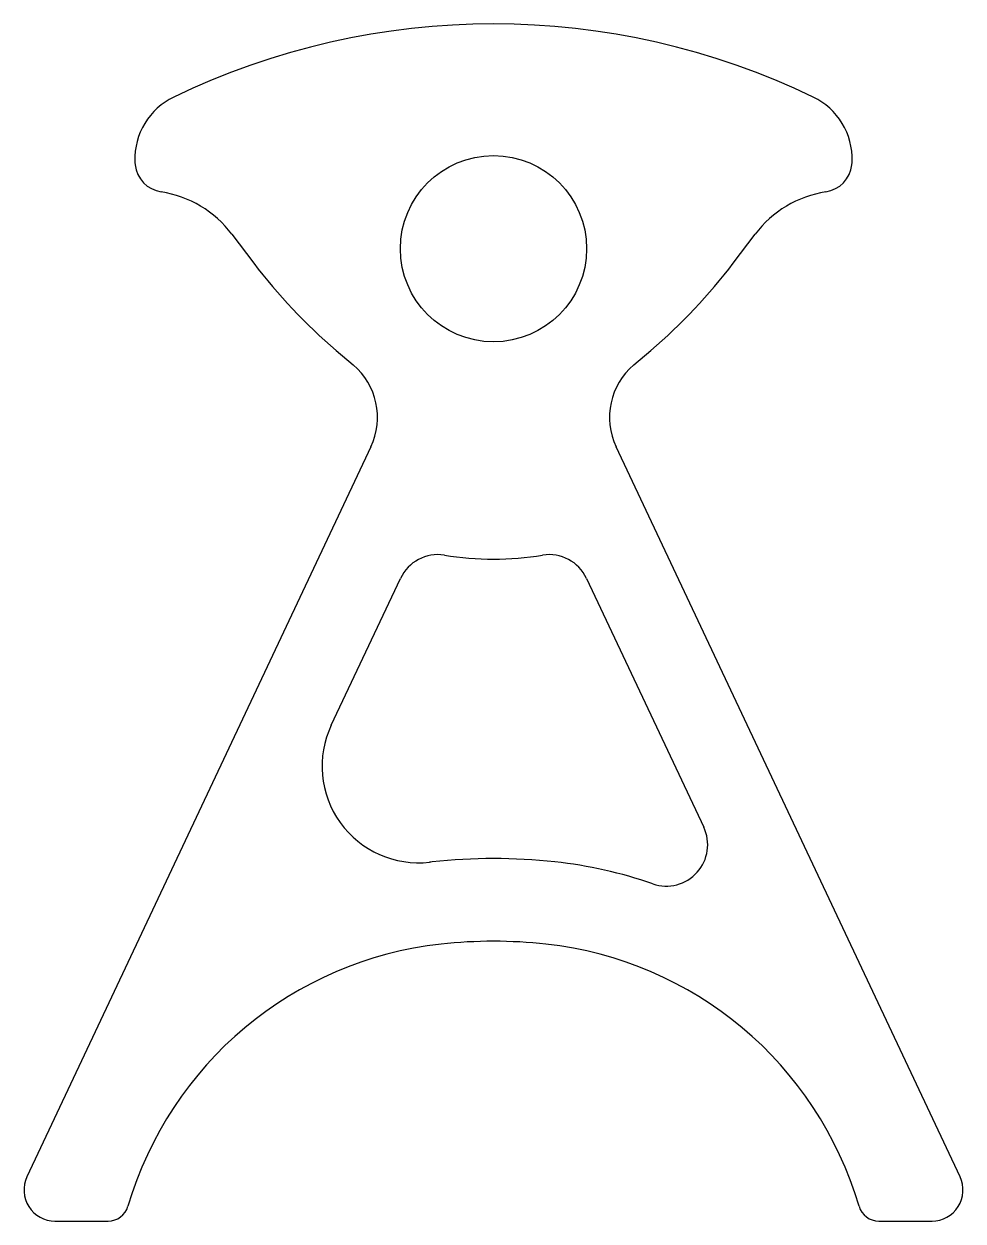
# Model space of a CAD drawing. Extents: x 3.7 to 71.7, y 2.8 to 89.6.
import ezdxf

# ---------------------------------------------------------------- set-up
doc = ezdxf.new("R2010")
doc.units = 0
doc.layers.get('0').update_dxf_attribs({"linetype": 'CONTINUOUS'})

msp = doc.modelspace()

# ---------------------------------------------------------------- linework, layer by layer
for p, q in [((18.744, 74.399), (20.324, 72.311)), ((55.088, 72.311), (56.668, 74.399)), ((26.304, 65.979), (27.538, 64.929)), ((47.874, 64.929), (49.108, 65.979)), ((28.821, 58.99), (3.88, 6.058)), ((71.532, 6.058), (46.591, 58.99)), ((25.946, 38.811), (30.958, 49.449)), ((44.454, 49.449), (52.95, 31.418)), ((5.915, 2.849), (9.767, 2.849)), ((65.645, 2.849), (69.497, 2.849))]:
    msp.add_line(p, q)
msp.add_circle((37.706, 73.349), 6.75)
for centre, radius, start, end in [((37.706, 36.299), 53.35, 64.25082, 115.74918), ((16.701, 79.848), 5, 115.74918, 181.75601), ((58.711, 79.848), 5, 358.24399, 64.25082), ((14.702, 79.787), 3, 181.75601, 186.84725), ((13.957, 79.698), 2.25, 186.84725, 261.05765), ((61.455, 79.698), 2.25, 278.94235, 353.15275), ((60.71, 79.787), 3, 353.15275, 358.24399), ((12.364, 69.572), 8, 37.1125, 81.05765), ((63.048, 69.572), 8, 98.94235, 142.8875), ((52.222, 96.446), 40, 217.1125, 229.6125), ((23.19, 96.446), 40, 310.3875, 322.8875), ((24.298, 61.121), 5, 334.77001, 49.6125), ((51.114, 61.121), 5, 130.3875, 205.22999), ((33.672, 48.17), 3, 80.89843, 154.77), ((37.706, 73.349), 22.5, 260.89843, 279.10157), ((41.74, 48.17), 3, 25.23, 99.10157), ((32.278, 35.827), 7, 154.77, 276.54048), ((50.236, 30.14), 3, 250.98723, 25.23), ((36.797, -3.585), 32.67, 96.22665, 96.54048), ((37.706, -11.92), 41.055, 83.77335, 96.22665), ((38.615, -3.585), 32.67, 70.98723, 83.77335), ((36.797, -3.585), 26.67, 96.22665, 163.64154), ((37.706, -11.92), 35.055, 83.77335, 96.22665), ((38.615, -3.585), 26.67, 16.35846, 83.77335), ((5.915, 5.099), 2.25, 154.77, 270), ((69.497, 5.099), 2.25, 270, 25.23), ((9.767, 4.349), 1.5, 270, 343.64154), ((65.645, 4.349), 1.5, 196.35846, 270)]:
    msp.add_arc(centre, radius, start, end)

doc.saveas('drawing.dxf')
